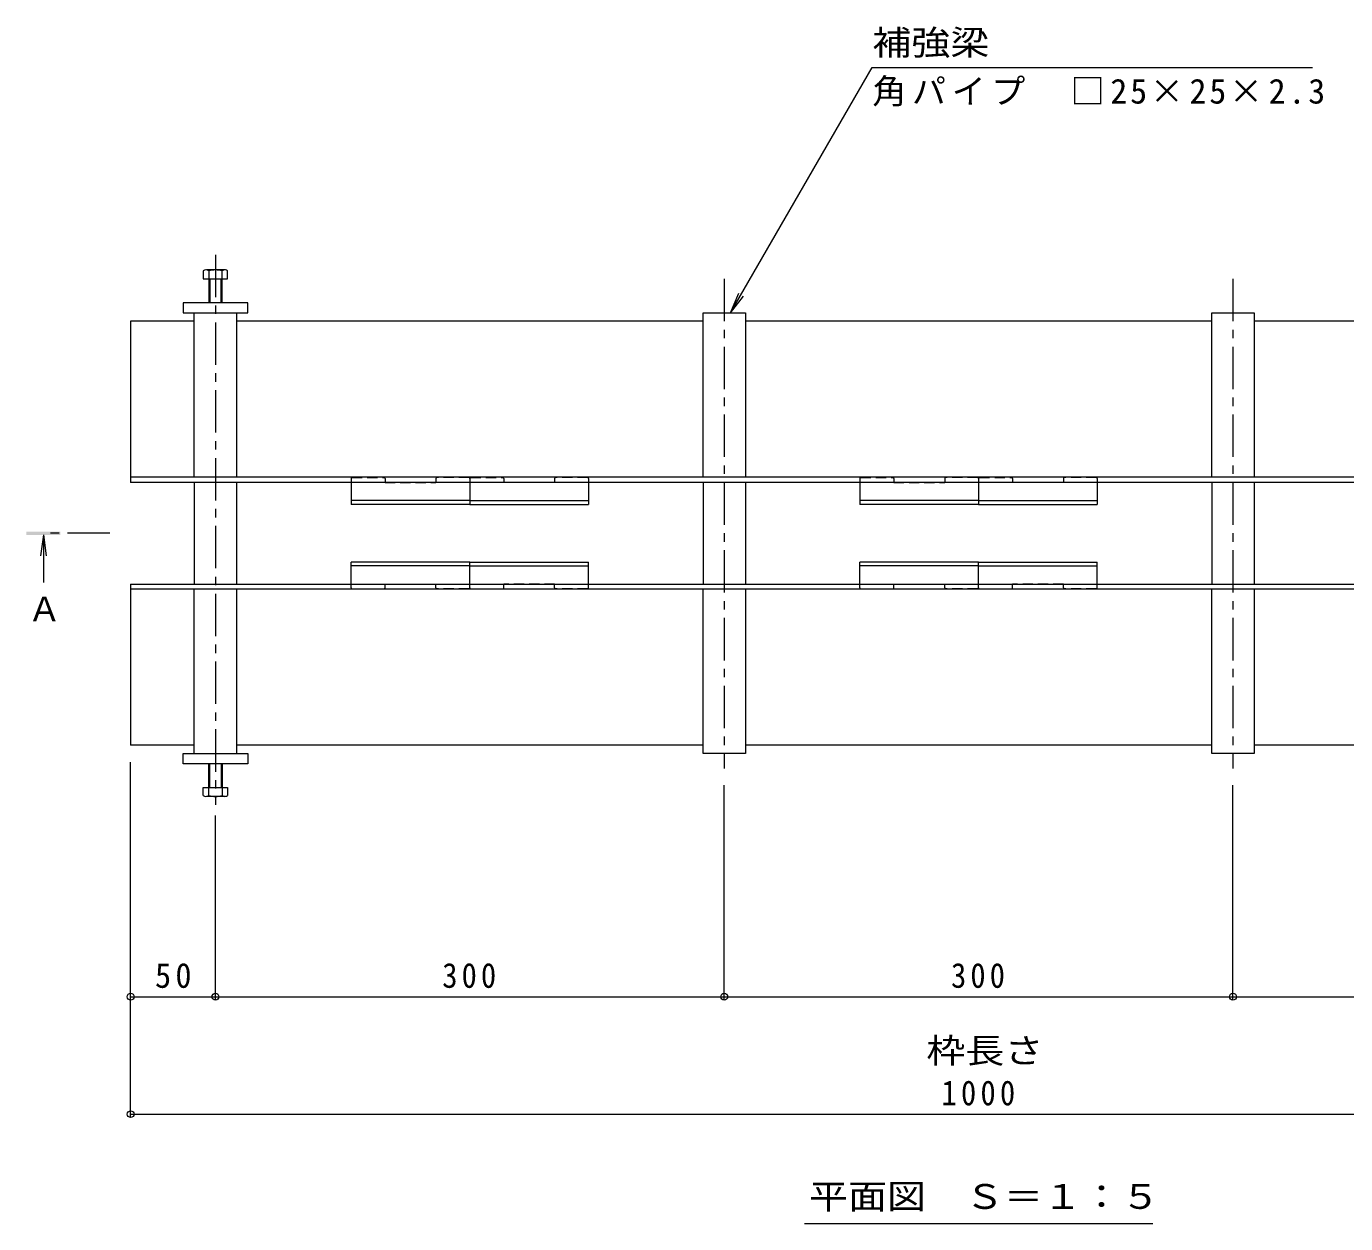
# Model space of a CAD drawing. Units: millimetres at full size, sheet at 1:5. Extents: x -1313 to 1940, y -1318 to 1367.
# Drawn here: x -1311 to -533, y -17 to 689 of the extents above; entities that cross this region are included whole.
import ezdxf
from ezdxf.enums import TextEntityAlignment as Align

# ---------------------------------------------------------------- set-up
doc = ezdxf.new("R2010")
doc.units = ezdxf.units.MM
doc.header["$LTSCALE"] = 5
doc.header["$PDMODE"] = 32
doc.header["$PDSIZE"] = 4
doc.linetypes.add('CHAIN1', pattern=[8, 5, -1, 1, -1])
doc.linetypes.add('DASHED1', pattern=[1.8, 1.2, -0.6])
for name, color, linetype, lineweight in [('E-3_寸法', 4, 'Continuous', 5), ('E-4_文字', 7, 'Continuous', 5), ('E-5_建具', 7, 'Continuous', 5), ('E-6_間仕切', 7, 'DASHED1', 5), ('E-8_ハッチ', 7, 'Continuous', 5), ('E-9_記号', 2, 'Continuous', 5), ('E-B_衛生陶器', 134, 'Continuous', 5)]:
    doc.layers.add(name, color=color, linetype=linetype, lineweight=lineweight)
doc.styles.add('ＭＳ ゴシック', font='')
doc.styles.get('ＭＳ ゴシック').set_extended_font_data('MS Gothic')

msp = doc.modelspace()

# ---------------------------------------------------------------- linework, layer by layer
at = {"layer": 'E-3_寸法'}
for p, q in [((-1249.252, 515.282), (-1249.252, 420.282)), ((-1211.752, 515.282), (-1249.252, 515.282)), ((-911.752, 515.282), (-1186.752, 515.282)), ((-611.752, 515.282), (-886.752, 515.282)), ((-311.752, 515.282), (-586.752, 515.282)), ((-249.252, 423.282), (-1249.252, 423.282)), ((-249.252, 420.282), (-1249.252, 420.282)), ((-1249.252, 360.282), (-249.252, 360.282)), ((-1249.252, 360.282), (-1249.252, 265.282)), ((-249.252, 357.282), (-1249.252, 357.282)), ((-1211.752, 265.282), (-1249.252, 265.282)), ((-911.752, 265.282), (-1186.752, 265.282)), ((-611.752, 265.282), (-886.752, 265.282)), ((-311.752, 265.282), (-586.752, 265.282))]:
    msp.add_line(p, q, dxfattribs=at)
at = {"layer": 'E-4_文字'}
for p, q in [((-1249.252, 46.05), (-1249.252, 255.282)), ((-899.252, 115.36), (-899.252, 241.55)), ((-599.252, 115.36), (-599.252, 241.55)), ((-1199.252, 115.36), (-1199.252, 223.709)), ((-1249.252, 116.86), (-1199.252, 116.86)), ((-1199.252, 116.86), (-899.252, 116.86)), ((-899.252, 116.86), (-599.252, 116.86)), ((-599.252, 116.86), (-299.252, 116.86)), ((-1249.252, 47.55), (-249.252, 47.55))]:
    msp.add_line(p, q, dxfattribs=at)
for p in [(-1249.252, 116.86), (-1199.252, 116.86), (-899.252, 116.86), (-599.252, 116.86), (-1249.252, 47.55)]:
    msp.add_point(p, dxfattribs=at)
at = {"layer": 'E-5_建具'}
for p, q in [((-895.489, 520.282), (-811.919, 665.029)), ((-811.919, 665.029), (-552.39, 665.029)), ((-895.489, 520.282), (-890.705, 531.83)), ((-895.489, 520.282), (-887.879, 530.199)), ((-851.934, -17.019), (-646.57, -17.019))]:
    msp.add_line(p, q, dxfattribs=at)
at = {"layer": 'E-5_建具', "color": 4}
for q in [(-1302.37, 376.889), (-1299.106, 376.889), (-1300.738, 361.282)]:
    msp.add_line((-1300.738, 389.282), q, dxfattribs=at)
at = {"layer": 'E-5_建具', "color": 4, "linetype": 'CHAIN1'}
msp.add_line((-1261.47, 390.282), (-1300.738, 390.282), dxfattribs=at)
at = {"layer": 'E-5_建具', "color": 4}
msp.add_solid([(-1290.738, 389.282), (-1290.738, 391.282), (-1310.738, 389.282), (-1310.738, 391.282)], dxfattribs=at)
at = {"layer": 'E-6_間仕切'}
for p, q in [((-1119.252, 422.582), (-1119.252, 420.282)), ((-1119.252, 422.582), (-1119.252, 420.282)), ((-1118.752, 423.082), (-1099.752, 423.082)), ((-1118.752, 423.082), (-1099.752, 423.082)), ((-1099.252, 422.582), (-1099.252, 420.282)), ((-1099.252, 422.582), (-1099.252, 420.282)), ((-1099.252, 420.282), (-1069.252, 420.282)), ((-1099.252, 420.282), (-1069.252, 420.282)), ((-1069.252, 422.582), (-1069.252, 420.282)), ((-1069.252, 422.582), (-1069.252, 420.282)), ((-1049.752, 423.082), (-1068.752, 423.082)), ((-1049.752, 423.082), (-1068.752, 423.082)), ((-1049.252, 422.582), (-1049.252, 420.282)), ((-1049.252, 422.582), (-1049.252, 420.282)), ((-1049.252, 422.582), (-1049.252, 420.282)), ((-1049.252, 422.582), (-1049.252, 420.282)), ((-1048.752, 423.082), (-1029.752, 423.082)), ((-1048.752, 423.082), (-1029.752, 423.082)), ((-1029.252, 422.582), (-1029.252, 420.282)), ((-1029.252, 422.582), (-1029.252, 420.282)), ((-999.252, 420.282), (-1029.252, 420.282)), ((-999.252, 420.282), (-1029.252, 420.282)), ((-999.252, 422.582), (-999.252, 420.282)), ((-999.252, 422.582), (-999.252, 420.282)), ((-979.752, 423.082), (-998.752, 423.082)), ((-979.752, 423.082), (-998.752, 423.082)), ((-979.252, 422.582), (-979.252, 420.282)), ((-979.252, 422.582), (-979.252, 420.282)), ((-819.252, 422.582), (-819.252, 420.282)), ((-819.252, 422.582), (-819.252, 420.282)), ((-818.752, 423.082), (-799.752, 423.082)), ((-818.752, 423.082), (-799.752, 423.082)), ((-799.252, 422.582), (-799.252, 420.282)), ((-799.252, 422.582), (-799.252, 420.282)), ((-799.252, 420.282), (-769.252, 420.282)), ((-799.252, 420.282), (-769.252, 420.282)), ((-769.252, 422.582), (-769.252, 420.282)), ((-769.252, 422.582), (-769.252, 420.282)), ((-749.752, 423.082), (-768.752, 423.082)), ((-749.752, 423.082), (-768.752, 423.082)), ((-749.252, 422.582), (-749.252, 420.282)), ((-749.252, 422.582), (-749.252, 420.282)), ((-749.252, 422.582), (-749.252, 420.282)), ((-749.252, 422.582), (-749.252, 420.282)), ((-748.752, 423.082), (-729.752, 423.082)), ((-748.752, 423.082), (-729.752, 423.082)), ((-729.252, 422.582), (-729.252, 420.282)), ((-729.252, 422.582), (-729.252, 420.282)), ((-699.252, 420.282), (-729.252, 420.282)), ((-699.252, 420.282), (-729.252, 420.282)), ((-699.252, 422.582), (-699.252, 420.282)), ((-699.252, 422.582), (-699.252, 420.282)), ((-679.752, 423.082), (-698.752, 423.082)), ((-679.752, 423.082), (-698.752, 423.082)), ((-679.252, 422.582), (-679.252, 420.282)), ((-679.252, 422.582), (-679.252, 420.282)), ((-1119.252, 357.982), (-1119.252, 360.282)), ((-1119.252, 357.982), (-1119.252, 360.282)), ((-1099.252, 360.282), (-1069.252, 360.282)), ((-1099.252, 360.282), (-1069.252, 360.282)), ((-1099.252, 357.982), (-1099.252, 360.282)), ((-1099.252, 357.982), (-1099.252, 360.282)), ((-1069.252, 357.982), (-1069.252, 360.282)), ((-1069.252, 357.982), (-1069.252, 360.282)), ((-1049.252, 357.982), (-1049.252, 360.282)), ((-1049.252, 357.982), (-1049.252, 360.282)), ((-1049.252, 357.982), (-1049.252, 360.282)), ((-1049.252, 357.982), (-1049.252, 360.282)), ((-999.252, 360.282), (-1029.252, 360.282)), ((-999.252, 360.282), (-1029.252, 360.282)), ((-1029.252, 357.982), (-1029.252, 360.282)), ((-1029.252, 357.982), (-1029.252, 360.282)), ((-999.252, 357.982), (-999.252, 360.282)), ((-999.252, 357.982), (-999.252, 360.282)), ((-979.252, 357.982), (-979.252, 360.282)), ((-979.252, 357.982), (-979.252, 360.282)), ((-819.252, 357.982), (-819.252, 360.282)), ((-819.252, 357.982), (-819.252, 360.282)), ((-799.252, 360.282), (-769.252, 360.282)), ((-799.252, 360.282), (-769.252, 360.282)), ((-799.252, 357.982), (-799.252, 360.282)), ((-799.252, 357.982), (-799.252, 360.282)), ((-769.252, 357.982), (-769.252, 360.282)), ((-769.252, 357.982), (-769.252, 360.282)), ((-749.252, 357.982), (-749.252, 360.282)), ((-749.252, 357.982), (-749.252, 360.282)), ((-749.252, 357.982), (-749.252, 360.282)), ((-749.252, 357.982), (-749.252, 360.282)), ((-699.252, 360.282), (-729.252, 360.282)), ((-699.252, 360.282), (-729.252, 360.282)), ((-729.252, 357.982), (-729.252, 360.282)), ((-729.252, 357.982), (-729.252, 360.282)), ((-699.252, 357.982), (-699.252, 360.282)), ((-699.252, 357.982), (-699.252, 360.282)), ((-679.252, 357.982), (-679.252, 360.282)), ((-679.252, 357.982), (-679.252, 360.282)), ((-1118.752, 357.482), (-1099.752, 357.482)), ((-1118.752, 357.482), (-1099.752, 357.482)), ((-1049.752, 357.482), (-1068.752, 357.482)), ((-1049.752, 357.482), (-1068.752, 357.482)), ((-1048.752, 357.482), (-1029.752, 357.482)), ((-1048.752, 357.482), (-1029.752, 357.482)), ((-979.752, 357.482), (-998.752, 357.482)), ((-979.752, 357.482), (-998.752, 357.482)), ((-818.752, 357.482), (-799.752, 357.482)), ((-818.752, 357.482), (-799.752, 357.482)), ((-749.752, 357.482), (-768.752, 357.482)), ((-749.752, 357.482), (-768.752, 357.482)), ((-748.752, 357.482), (-729.752, 357.482)), ((-748.752, 357.482), (-729.752, 357.482)), ((-679.752, 357.482), (-698.752, 357.482)), ((-679.752, 357.482), (-698.752, 357.482))]:
    msp.add_line(p, q, dxfattribs=at)
at = {"layer": 'E-6_間仕切', "linetype": 'Continuous'}
for p, q in [((-1119.252, 420.282), (-1119.252, 407.282)), ((-1119.252, 420.282), (-1119.252, 407.282)), ((-1049.252, 420.282), (-1049.252, 407.282)), ((-1049.252, 420.282), (-1049.252, 407.282)), ((-1049.252, 420.282), (-1049.252, 407.282)), ((-1049.252, 420.282), (-1049.252, 407.282)), ((-979.252, 420.282), (-979.252, 407.282)), ((-979.252, 420.282), (-979.252, 407.282)), ((-819.252, 420.282), (-819.252, 407.282)), ((-819.252, 420.282), (-819.252, 407.282)), ((-749.252, 420.282), (-749.252, 407.282)), ((-749.252, 420.282), (-749.252, 407.282)), ((-749.252, 420.282), (-749.252, 407.282)), ((-749.252, 420.282), (-749.252, 407.282)), ((-679.252, 420.282), (-679.252, 407.282)), ((-679.252, 420.282), (-679.252, 407.282)), ((-1049.252, 409.582), (-1119.252, 409.582)), ((-1049.252, 409.582), (-1119.252, 409.582)), ((-1049.252, 407.282), (-1119.252, 407.282)), ((-1049.252, 407.282), (-1119.252, 407.282)), ((-1049.252, 409.582), (-979.252, 409.582)), ((-1049.252, 409.582), (-979.252, 409.582)), ((-1049.252, 407.282), (-979.252, 407.282)), ((-1049.252, 407.282), (-979.252, 407.282)), ((-749.252, 409.582), (-819.252, 409.582)), ((-749.252, 409.582), (-819.252, 409.582)), ((-749.252, 407.282), (-819.252, 407.282)), ((-749.252, 407.282), (-819.252, 407.282)), ((-749.252, 409.582), (-679.252, 409.582)), ((-749.252, 409.582), (-679.252, 409.582)), ((-749.252, 407.282), (-679.252, 407.282)), ((-749.252, 407.282), (-679.252, 407.282)), ((-1049.252, 373.282), (-1119.252, 373.282)), ((-1119.252, 360.282), (-1119.252, 373.282)), ((-1049.252, 373.282), (-1119.252, 373.282)), ((-1119.252, 360.282), (-1119.252, 373.282)), ((-1049.252, 370.982), (-1119.252, 370.982)), ((-1049.252, 370.982), (-1119.252, 370.982)), ((-1049.252, 373.282), (-979.252, 373.282)), ((-1049.252, 360.282), (-1049.252, 373.282)), ((-1049.252, 373.282), (-979.252, 373.282)), ((-1049.252, 360.282), (-1049.252, 373.282)), ((-1049.252, 360.282), (-1049.252, 373.282)), ((-1049.252, 360.282), (-1049.252, 373.282)), ((-1049.252, 370.982), (-979.252, 370.982)), ((-1049.252, 370.982), (-979.252, 370.982)), ((-979.252, 360.282), (-979.252, 373.282)), ((-979.252, 360.282), (-979.252, 373.282)), ((-749.252, 373.282), (-819.252, 373.282)), ((-819.252, 360.282), (-819.252, 373.282)), ((-749.252, 373.282), (-819.252, 373.282)), ((-819.252, 360.282), (-819.252, 373.282)), ((-749.252, 370.982), (-819.252, 370.982)), ((-749.252, 370.982), (-819.252, 370.982)), ((-749.252, 373.282), (-679.252, 373.282)), ((-749.252, 360.282), (-749.252, 373.282)), ((-749.252, 373.282), (-679.252, 373.282)), ((-749.252, 360.282), (-749.252, 373.282)), ((-749.252, 360.282), (-749.252, 373.282)), ((-749.252, 360.282), (-749.252, 373.282)), ((-749.252, 370.982), (-679.252, 370.982)), ((-749.252, 370.982), (-679.252, 370.982)), ((-679.252, 360.282), (-679.252, 373.282)), ((-679.252, 360.282), (-679.252, 373.282))]:
    msp.add_line(p, q, dxfattribs=at)
at = {"layer": 'E-6_間仕切'}
for centre, start, end in [((-1118.752, 422.582), 90, 180), ((-1118.752, 422.582), 90, 180), ((-1099.752, 422.582), 0, 90), ((-1099.752, 422.582), 0, 90), ((-1068.752, 422.582), 90, 180), ((-1068.752, 422.582), 90, 180), ((-1049.752, 422.582), 0, 90), ((-1049.752, 422.582), 0, 90), ((-1048.752, 422.582), 90, 180), ((-1048.752, 422.582), 90, 180), ((-1029.752, 422.582), 0, 90), ((-1029.752, 422.582), 0, 90), ((-998.752, 422.582), 90, 180), ((-998.752, 422.582), 90, 180), ((-979.752, 422.582), 0, 90), ((-979.752, 422.582), 0, 90), ((-818.752, 422.582), 90, 180), ((-818.752, 422.582), 90, 180), ((-799.752, 422.582), 0, 90), ((-799.752, 422.582), 0, 90), ((-768.752, 422.582), 90, 180), ((-768.752, 422.582), 90, 180), ((-749.752, 422.582), 0, 90), ((-749.752, 422.582), 0, 90), ((-748.752, 422.582), 90, 180), ((-748.752, 422.582), 90, 180), ((-729.752, 422.582), 0, 90), ((-729.752, 422.582), 0, 90), ((-698.752, 422.582), 90, 180), ((-698.752, 422.582), 90, 180), ((-679.752, 422.582), 0, 90), ((-679.752, 422.582), 0, 90), ((-1118.752, 357.982), 180, 270), ((-1118.752, 357.982), 180, 270), ((-1099.752, 357.982), 270, 0), ((-1099.752, 357.982), 270, 0), ((-1068.752, 357.982), 180, 270), ((-1068.752, 357.982), 180, 270), ((-1049.752, 357.982), 270, 0), ((-1049.752, 357.982), 270, 0), ((-1048.752, 357.982), 180, 270), ((-1048.752, 357.982), 180, 270), ((-1029.752, 357.982), 270, 0), ((-1029.752, 357.982), 270, 0), ((-998.752, 357.982), 180, 270), ((-998.752, 357.982), 180, 270), ((-979.752, 357.982), 270, 0), ((-979.752, 357.982), 270, 0), ((-818.752, 357.982), 180, 270), ((-818.752, 357.982), 180, 270), ((-799.752, 357.982), 270, 0), ((-799.752, 357.982), 270, 0), ((-768.752, 357.982), 180, 270), ((-768.752, 357.982), 180, 270), ((-749.752, 357.982), 270, 0), ((-749.752, 357.982), 270, 0), ((-748.752, 357.982), 180, 270), ((-748.752, 357.982), 180, 270), ((-729.752, 357.982), 270, 0), ((-729.752, 357.982), 270, 0), ((-698.752, 357.982), 180, 270), ((-698.752, 357.982), 180, 270), ((-679.752, 357.982), 270, 0), ((-679.752, 357.982), 270, 0)]:
    msp.add_arc(centre, 0.5, start, end, dxfattribs=at)
at = {"layer": 'E-8_ハッチ'}
for points in [[(-1218.252, 520.282), (-1180.252, 520.282), (-1180.252, 526.282), (-1218.252, 526.282)], [(-1218.252, 260.282), (-1180.252, 260.282), (-1180.252, 254.282), (-1218.252, 254.282)]]:
    msp.add_lwpolyline(points, close=True, dxfattribs=at)
at = {"layer": 'E-9_記号'}
for p, q in [((-1206.452, 544.982), (-1206.452, 540.282)), ((-1193.388, 545.582), (-1204.588, 545.582)), ((-1203.252, 544.982), (-1203.252, 526.282)), ((-1195.252, 526.282), (-1195.252, 544.982)), ((-1192.052, 540.282), (-1192.052, 544.982)), ((-1206.452, 540.282), (-1192.052, 540.282)), ((-1202.552, 540.282), (-1202.552, 526.282)), ((-1195.952, 526.282), (-1195.952, 540.282)), ((-1203.252, 235.582), (-1203.252, 254.282)), ((-1202.552, 240.282), (-1202.552, 254.282)), ((-1195.952, 254.282), (-1195.952, 240.282)), ((-1195.252, 254.282), (-1195.252, 235.582)), ((-1206.452, 240.282), (-1192.052, 240.282)), ((-1206.452, 235.582), (-1206.452, 240.282)), ((-1193.388, 234.982), (-1204.588, 234.982)), ((-1192.052, 240.282), (-1192.052, 235.582))]:
    msp.add_line(p, q, dxfattribs=at)
for centre, radius, start, end in [((-1204.852, 543.206), 2.39, 47.9749, 132.0251), ((-1199.252, 532.174), 13.418, 72.65606, 107.34394), ((-1193.652, 543.206), 2.39, 47.9749, 132.0251), ((-1204.852, 237.357), 2.39, 227.9749, 312.0251), ((-1199.252, 248.39), 13.418, 252.65606, 287.34394), ((-1193.652, 237.357), 2.39, 227.9749, 312.0251)]:
    msp.add_arc(centre, radius, start, end, dxfattribs=at)
at = {"layer": 'E-B_衛生陶器', "linetype": 'CHAIN1'}
for p, q in [((-1199.252, 554.603), (-1199.252, 229.996)), ((-899.252, 540.282), (-899.252, 251.55)), ((-599.252, 540.282), (-599.252, 251.55))]:
    msp.add_line(p, q, dxfattribs=at)
at = {"layer": 'E-B_衛生陶器'}
for p, q in [((-1211.752, 520.282), (-1186.752, 520.282)), ((-1211.752, 423.282), (-1211.752, 520.282)), ((-1186.752, 520.282), (-1186.752, 423.282)), ((-911.752, 520.282), (-886.752, 520.282)), ((-911.752, 423.282), (-911.752, 520.282)), ((-886.752, 520.282), (-886.752, 423.282)), ((-611.752, 520.282), (-586.752, 520.282)), ((-611.752, 423.282), (-611.752, 520.282)), ((-586.752, 520.282), (-586.752, 423.282)), ((-1211.752, 420.282), (-1211.752, 360.282)), ((-1186.752, 420.282), (-1186.752, 360.282)), ((-911.752, 420.282), (-911.752, 360.282)), ((-886.752, 420.282), (-886.752, 360.282)), ((-611.752, 420.282), (-611.752, 360.282)), ((-586.752, 420.282), (-586.752, 360.282)), ((-1211.752, 260.282), (-1211.752, 357.282)), ((-1186.752, 357.282), (-1186.752, 260.282)), ((-911.752, 260.282), (-911.752, 357.282)), ((-886.752, 357.282), (-886.752, 260.282)), ((-611.752, 260.282), (-611.752, 357.282)), ((-586.752, 357.282), (-586.752, 260.282)), ((-1211.752, 260.282), (-1186.752, 260.282)), ((-886.752, 260.282), (-911.752, 260.282)), ((-586.752, 260.282), (-611.752, 260.282))]:
    msp.add_line(p, q, dxfattribs=at)

# ---------------------------------------------------------------- texts
at = {"layer": 'E-4_文字', "color": 2, "style": 'ＭＳ ゴシック', "width": 1.15}
msp.add_text('枠長さ', height=14.66, dxfattribs=at).set_placement((-780.03, 73.304), align=Align.BOTTOM_LEFT)
at = {"layer": 'E-4_文字', "color": 2, "char_height": 14.66, "attachment_point": 7, "style": 'ＭＳ ゴシック'}
for s, insert in [('\\T1.27;\\W0.95;50', (-1234.877, 121.86)), ('\\T1.27;\\W0.9;300', (-1065.502, 121.86)), ('\\T1.27;\\W0.9;300', (-765.502, 121.86)), ('\\T1.28;\\W0.9;1000', (-771.127, 52.55))]:
    msp.add_mtext(s, dxfattribs=dict(at, insert=insert))
at = {"layer": 'E-5_建具', "color": 2, "style": 'ＭＳ ゴシック', "width": 1.15}
for s, p in [('補強梁', (-811.919, 668.029)), ('平面図\u3000Ｓ＝１：５', (-849.252, -12.715))]:
    msp.add_text(s, height=14.66, dxfattribs=at).set_placement(p, align=Align.BOTTOM_LEFT)
at = {"layer": 'E-5_建具', "color": 2, "style": 'ＭＳ ゴシック'}
msp.add_text('Ａ', height=14.66, dxfattribs=at).set_placement((-1310.061, 333.802), align=Align.BOTTOM_LEFT)
at = {"layer": 'E-5_建具', "color": 2, "insert": (-811.919, 642.029), "char_height": 14.66, "attachment_point": 7, "style": 'ＭＳ ゴシック'}
msp.add_mtext('\\T1.17;角パイプ\u3000□25×25×2.3', dxfattribs=at)

doc.saveas('drawing.dxf')
